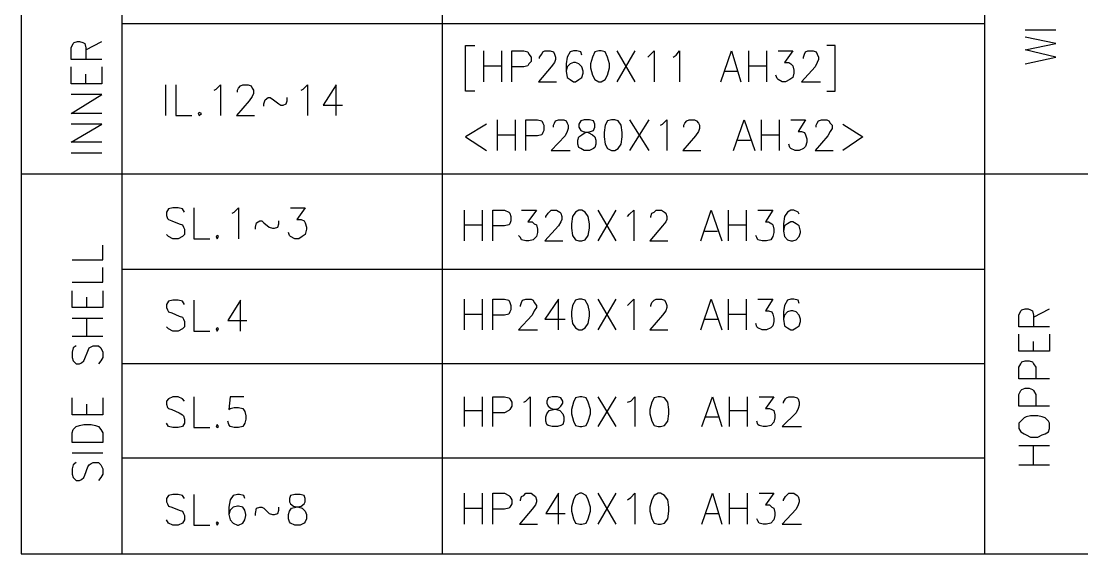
# Model space of a CAD drawing. Header units: millimetres. Extents: x 0.6 to 49, y 0.3 to 23.1.
# Drawn here: x 32.286 to 35.621, y 16.893 to 18.567 of the extents above; entities that cross this region are included whole.
import ezdxf

# ---------------------------------------------------------------- set-up
doc = ezdxf.new("R2010")
doc.units = ezdxf.units.MM
doc.layers.add('PDF_Geometry', color=7, linetype='Continuous')

msp = doc.modelspace()

# ---------------------------------------------------------------- linework, layer by layer
at = {"layer": 'PDF_Geometry', "lineweight": 25}
for points in [[(35.3161, 16.8933), (38.5928, 16.8933), (38.5928, 20.4667), (32.2861, 20.4667), (32.2861, 16.8933), (35.3161, 16.8933), (35.3161, 20.4667)], [(32.6028, 20.4667), (32.6028, 16.8933)], [(33.6094, 20.4667), (33.6094, 16.8933)], [(32.6028, 18.56), (35.3161, 18.56)], [(35.4428, 18.54), (35.5394, 18.54)], [(35.4428, 18.4333), (35.5394, 18.4533), (35.4428, 18.4767), (35.5394, 18.4967), (35.4428, 18.5167)], [(32.5394, 18.4467), (32.4428, 18.4467), (32.4428, 18.4833), (32.4494, 18.4967), (32.4528, 18.5), (32.4628, 18.5033), (32.4694, 18.5033), (32.4794, 18.5), (32.4861, 18.4967), (32.4894, 18.4833), (32.4894, 18.4467)], [(32.4894, 18.4767), (32.5394, 18.5033)], [(33.7128, 18.3467), (33.6828, 18.3467), (33.6828, 18.49), (33.7128, 18.49)], [(34.8194, 18.3467), (34.8461, 18.3467), (34.8461, 18.49), (34.8194, 18.49)], [(33.7394, 18.4733), (33.7394, 18.3767)], [(33.7961, 18.4733), (33.7961, 18.3767)], [(33.8294, 18.3767), (33.8294, 18.4733), (33.8661, 18.4733), (33.8794, 18.47), (33.8828, 18.4633), (33.8894, 18.4533), (33.8894, 18.44), (33.8828, 18.4333), (33.8794, 18.4267), (33.8661, 18.4233), (33.8294, 18.4233)], [(33.9161, 18.45), (33.9161, 18.4533), (33.9228, 18.4633), (33.9261, 18.47), (33.9328, 18.4733), (33.9494, 18.4733), (33.9594, 18.47), (33.9628, 18.4633), (33.9661, 18.4533), (33.9661, 18.4467), (33.9628, 18.4367), (33.9528, 18.4233), (33.9128, 18.3767), (33.9694, 18.3767)], [(34.0494, 18.46), (34.0461, 18.47), (34.0328, 18.4733), (34.0228, 18.4733), (34.0128, 18.47), (34.0028, 18.4533), (33.9994, 18.4333), (33.9994, 18.41), (34.0028, 18.39), (34.0128, 18.3833), (34.0228, 18.3767), (34.0294, 18.3767), (34.0394, 18.3833), (34.0494, 18.39), (34.0528, 18.4033), (34.0528, 18.41), (34.0494, 18.4233), (34.0394, 18.4333), (34.0294, 18.4367), (34.0228, 18.4367), (34.0128, 18.4333), (34.0028, 18.4233), (33.9994, 18.41)], [(34.1594, 18.4733), (34.2161, 18.3767)], [(34.2161, 18.4733), (34.1594, 18.3767)], [(34.2561, 18.4533), (34.2628, 18.46), (34.2761, 18.4733), (34.2761, 18.3767)], [(34.3361, 18.4533), (34.3461, 18.46), (34.3561, 18.4733), (34.3561, 18.3767)], [(34.4861, 18.3767), (34.5194, 18.4733), (34.5494, 18.3767)], [(34.5728, 18.4733), (34.5728, 18.3767)], [(34.6294, 18.4733), (34.6294, 18.3767)], [(34.6661, 18.4733), (34.7128, 18.4733), (34.6861, 18.4367), (34.6994, 18.4367), (34.7061, 18.4333), (34.7128, 18.4267), (34.7161, 18.4133), (34.7161, 18.4033), (34.7128, 18.39), (34.7028, 18.3833), (34.6894, 18.3767), (34.6794, 18.3767), (34.6661, 18.3833), (34.6628, 18.3867), (34.6594, 18.3967)], [(34.7461, 18.45), (34.7461, 18.4533), (34.7494, 18.4633), (34.7528, 18.47), (34.7594, 18.4733), (34.7761, 18.4733), (34.7861, 18.47), (34.7894, 18.4633), (34.7928, 18.4533), (34.7928, 18.4467), (34.7894, 18.4367), (34.7828, 18.4233), (34.7394, 18.3767), (34.7994, 18.3767)], [(32.5394, 18.4233), (32.5394, 18.37), (32.4428, 18.37), (32.4428, 18.4233)], [(33.7394, 18.4267), (33.7961, 18.4267)], [(34.4961, 18.41), (34.5394, 18.41)], [(34.5728, 18.4267), (34.6294, 18.4267)], [(32.4894, 18.37), (32.4894, 18.4)], [(32.7394, 18.3667), (32.7394, 18.27)], [(32.7728, 18.3667), (32.7728, 18.27), (32.8228, 18.27)], [(32.8928, 18.35), (32.8994, 18.3533), (32.9128, 18.3667), (32.9128, 18.27)], [(32.9661, 18.3433), (32.9661, 18.35), (32.9694, 18.3567), (32.9761, 18.3633), (32.9828, 18.3667), (32.9994, 18.3667), (33.0094, 18.3633), (33.0128, 18.3567), (33.0161, 18.35), (33.0161, 18.34), (33.0128, 18.33), (33.0028, 18.3167), (32.9628, 18.27), (33.0194, 18.27)], [(33.1661, 18.35), (33.1728, 18.3533), (33.1861, 18.3667), (33.1861, 18.27)], [(33.2761, 18.27), (33.2761, 18.3667), (33.2361, 18.3033), (33.2961, 18.3033)], [(32.5394, 18.2767), (32.4428, 18.2767), (32.5394, 18.3367), (32.4428, 18.3367)], [(33.0494, 18.3), (33.0494, 18.3067), (33.0528, 18.32), (33.0628, 18.3267), (33.0694, 18.3267), (33.0794, 18.32), (33.0961, 18.3067), (33.1028, 18.3033), (33.1094, 18.3033), (33.1194, 18.3067), (33.1228, 18.3167), (33.1228, 18.3267)], [(32.5394, 18.1867), (32.4428, 18.1867), (32.5394, 18.2433), (32.4428, 18.2433)], [(33.7494, 18.2433), (33.6828, 18.2033), (33.7494, 18.16)], [(33.7828, 18.2567), (33.7828, 18.16)], [(33.8394, 18.2567), (33.8394, 18.16)], [(33.8728, 18.16), (33.8728, 18.2567), (33.9094, 18.2567), (33.9228, 18.2533), (33.9261, 18.2467), (33.9294, 18.24), (33.9294, 18.2233), (33.9261, 18.2167), (33.9228, 18.21), (33.9094, 18.2067), (33.8728, 18.2067)], [(33.9594, 18.2333), (33.9594, 18.24), (33.9628, 18.2467), (33.9661, 18.2533), (33.9761, 18.2567), (33.9928, 18.2567), (33.9994, 18.2533), (34.0028, 18.2467), (34.0061, 18.24), (34.0061, 18.23), (34.0028, 18.22), (33.9961, 18.2067), (33.9528, 18.16), (34.0128, 18.16)], [(34.1994, 18.2567), (34.2594, 18.16)], [(34.2594, 18.2567), (34.1994, 18.16)], [(34.2961, 18.24), (34.3028, 18.2433), (34.3161, 18.2567), (34.3161, 18.16)], [(34.3694, 18.2333), (34.3694, 18.24), (34.3728, 18.2467), (34.3794, 18.2533), (34.3861, 18.2567), (34.4028, 18.2567), (34.4094, 18.2533), (34.4161, 18.2467), (34.4194, 18.24), (34.4194, 18.23), (34.4161, 18.22), (34.4061, 18.2067), (34.3661, 18.16), (34.4228, 18.16)], [(34.5261, 18.16), (34.5594, 18.2567), (34.5928, 18.16)], [(34.6128, 18.2567), (34.6128, 18.16)], [(34.6694, 18.2567), (34.6694, 18.16)], [(34.7061, 18.2567), (34.7528, 18.2567), (34.7294, 18.22), (34.7394, 18.22), (34.7494, 18.2167), (34.7528, 18.21), (34.7561, 18.1967), (34.7561, 18.1867), (34.7528, 18.1733), (34.7461, 18.1667), (34.7328, 18.16), (34.7194, 18.16), (34.7061, 18.1667), (34.7028, 18.17), (34.6994, 18.18)], [(34.7861, 18.2333), (34.7861, 18.24), (34.7894, 18.2467), (34.7928, 18.2533), (34.8028, 18.2567), (34.8194, 18.2567), (34.8261, 18.2533), (34.8294, 18.2467), (34.8361, 18.24), (34.8361, 18.23), (34.8294, 18.22), (34.8228, 18.2067), (34.7828, 18.16), (34.8394, 18.16)], [(34.8694, 18.2433), (34.9328, 18.2033), (34.8694, 18.16)], [(33.7828, 18.21), (33.8394, 18.21)], [(34.6128, 18.21), (34.6694, 18.21)], [(34.5394, 18.1933), (34.5794, 18.1933)], [(32.4428, 18.1533), (32.5394, 18.1533)], [(32.2861, 18.0867), (35.3161, 18.0867), (38.5928, 18.0867)], [(32.7994, 17.9667), (32.7928, 17.9767), (32.7794, 17.98), (32.7628, 17.98), (32.7494, 17.9767), (32.7428, 17.9667), (32.7428, 17.9567), (32.7461, 17.9467), (32.7494, 17.9433), (32.7594, 17.94), (32.7828, 17.93), (32.7928, 17.9267), (32.7961, 17.92), (32.7994, 17.9133), (32.7994, 17.8967), (32.7928, 17.89), (32.7794, 17.8833), (32.7628, 17.8833), (32.7494, 17.89), (32.7428, 17.8967)], [(32.8294, 17.98), (32.8294, 17.8833), (32.8794, 17.8833)], [(32.9494, 17.9633), (32.9561, 17.9667), (32.9694, 17.98), (32.9694, 17.8833)], [(33.1328, 17.98), (33.1794, 17.98), (33.1528, 17.9433), (33.1661, 17.9433), (33.1761, 17.94), (33.1794, 17.9333), (33.1828, 17.92), (33.1828, 17.9133), (33.1794, 17.8967), (33.1694, 17.89), (33.1594, 17.8833), (33.1461, 17.8833), (33.1328, 17.89), (33.1294, 17.8933), (33.1261, 17.9033)], [(33.6794, 17.9733), (33.6794, 17.8767)], [(33.7361, 17.9733), (33.7361, 17.8767)], [(33.7694, 17.8767), (33.7694, 17.9733), (33.8061, 17.9733), (33.8194, 17.9667), (33.8228, 17.9633), (33.8261, 17.9533), (33.8261, 17.94), (33.8228, 17.93), (33.8194, 17.9267), (33.8061, 17.9233), (33.7694, 17.9233)], [(33.8594, 17.9733), (33.9061, 17.9733), (33.8794, 17.9367), (33.8928, 17.9367), (33.8994, 17.93), (33.9061, 17.9267), (33.9094, 17.9133), (33.9094, 17.9033), (33.9061, 17.89), (33.8961, 17.88), (33.8828, 17.8767), (33.8728, 17.8767), (33.8594, 17.88), (33.8561, 17.8867), (33.8494, 17.8933)], [(33.9361, 17.95), (33.9361, 17.9533), (33.9428, 17.9633), (33.9461, 17.9667), (33.9528, 17.9733), (33.9694, 17.9733), (33.9794, 17.9667), (33.9828, 17.9633), (33.9861, 17.9533), (33.9861, 17.9433), (33.9828, 17.9367), (33.9761, 17.9233), (33.9328, 17.8767), (33.9894, 17.8767)], [(34.0994, 17.9733), (34.1561, 17.8767)], [(34.1561, 17.9733), (34.0994, 17.8767)], [(34.1928, 17.9533), (34.1994, 17.96), (34.2128, 17.9733), (34.2128, 17.8767)], [(34.2661, 17.95), (34.2661, 17.9533), (34.2694, 17.9633), (34.2761, 17.9667), (34.2828, 17.9733), (34.2994, 17.9733), (34.3094, 17.9667), (34.3128, 17.9633), (34.3161, 17.9533), (34.3161, 17.9433), (34.3128, 17.9367), (34.3028, 17.9233), (34.2628, 17.8767), (34.3194, 17.8767)], [(34.4228, 17.8767), (34.4561, 17.9733), (34.4894, 17.8767)], [(34.5094, 17.9733), (34.5094, 17.8767)], [(34.5661, 17.9733), (34.5661, 17.8767)], [(34.6028, 17.9733), (34.6494, 17.9733), (34.6261, 17.9367), (34.6361, 17.9367), (34.6461, 17.93), (34.6494, 17.9267), (34.6528, 17.9133), (34.6528, 17.9033), (34.6494, 17.89), (34.6428, 17.88), (34.6294, 17.8767), (34.6161, 17.8767), (34.6028, 17.88), (34.5994, 17.8867), (34.5961, 17.8933)], [(34.7328, 17.96), (34.7294, 17.9667), (34.7161, 17.9733), (34.7061, 17.9733), (34.6961, 17.9667), (34.6861, 17.9533), (34.6828, 17.93), (34.6828, 17.9067), (34.6861, 17.89), (34.6961, 17.88), (34.7061, 17.8767), (34.7128, 17.8767), (34.7228, 17.88), (34.7328, 17.89), (34.7361, 17.9033), (34.7361, 17.9067), (34.7328, 17.9233), (34.7228, 17.93), (34.7128, 17.9367), (34.7061, 17.9367), (34.6961, 17.93), (34.6861, 17.9233), (34.6828, 17.9067)], [(33.0228, 17.9133), (33.0228, 17.92), (33.0261, 17.9333), (33.0361, 17.94), (33.0428, 17.94), (33.0494, 17.9333), (33.0661, 17.92), (33.0761, 17.9167), (33.0828, 17.9167), (33.0928, 17.92), (33.0961, 17.93), (33.0961, 17.94)], [(33.6794, 17.9267), (33.7361, 17.9267)], [(34.5094, 17.9267), (34.5661, 17.9267)], [(34.4361, 17.9067), (34.4761, 17.9067)], [(32.4461, 17.8167), (32.5428, 17.8167), (32.5428, 17.8633)], [(32.4461, 17.7467), (32.5428, 17.7467), (32.5428, 17.7933)], [(35.3161, 17.7867), (32.6028, 17.7867)], [(32.5428, 17.72), (32.5428, 17.6667), (32.4461, 17.6667), (32.4461, 17.72)], [(32.4928, 17.6667), (32.4928, 17.7)], [(32.7994, 17.6767), (32.7928, 17.6867), (32.7794, 17.69), (32.7628, 17.69), (32.7494, 17.6867), (32.7428, 17.6767), (32.7428, 17.6667), (32.7461, 17.66), (32.7494, 17.6533), (32.7594, 17.65), (32.7828, 17.64), (32.7928, 17.6367), (32.7961, 17.63), (32.7994, 17.6233), (32.7994, 17.6067), (32.7928, 17.6), (32.7794, 17.5933), (32.7628, 17.5933), (32.7494, 17.6), (32.7428, 17.6067)], [(32.8294, 17.69), (32.8294, 17.5933), (32.8794, 17.5933)], [(32.9761, 17.5933), (32.9761, 17.69), (32.9361, 17.6267), (32.9961, 17.6267)], [(33.6794, 17.6933), (33.6794, 17.5967)], [(33.7361, 17.6933), (33.7361, 17.5967)], [(33.7694, 17.5967), (33.7694, 17.6933), (33.8061, 17.6933), (33.8194, 17.69), (33.8228, 17.6833), (33.8261, 17.6733), (33.8261, 17.66), (33.8228, 17.6533), (33.8194, 17.6467), (33.8061, 17.6433), (33.7694, 17.6433)], [(33.8561, 17.67), (33.8561, 17.6733), (33.8594, 17.6833), (33.8628, 17.69), (33.8728, 17.6933), (33.8894, 17.6933), (33.8961, 17.69), (33.8994, 17.6833), (33.9061, 17.6733), (33.9061, 17.6667), (33.8994, 17.6567), (33.8928, 17.6433), (33.8494, 17.5967), (33.9094, 17.5967)], [(33.9761, 17.5967), (33.9761, 17.6933), (33.9328, 17.63), (33.9961, 17.63)], [(34.0994, 17.6933), (34.1561, 17.5967)], [(34.1561, 17.6933), (34.0994, 17.5967)], [(34.1928, 17.6733), (34.1994, 17.68), (34.2128, 17.6933), (34.2128, 17.5967)], [(34.2661, 17.67), (34.2661, 17.6733), (34.2694, 17.6833), (34.2761, 17.69), (34.2828, 17.6933), (34.2994, 17.6933), (34.3094, 17.69), (34.3128, 17.6833), (34.3161, 17.6733), (34.3161, 17.6667), (34.3128, 17.6567), (34.3028, 17.6433), (34.2628, 17.5967), (34.3194, 17.5967)], [(34.4228, 17.5967), (34.4561, 17.6933), (34.4894, 17.5967)], [(34.5094, 17.6933), (34.5094, 17.5967)], [(34.5661, 17.6933), (34.5661, 17.5967)], [(34.6028, 17.6933), (34.6494, 17.6933), (34.6261, 17.6567), (34.6361, 17.6567), (34.6461, 17.6533), (34.6494, 17.6467), (34.6528, 17.6333), (34.6528, 17.6233), (34.6494, 17.61), (34.6428, 17.6033), (34.6294, 17.5967), (34.6161, 17.5967), (34.6028, 17.6033), (34.5994, 17.6067), (34.5961, 17.6167)], [(34.7328, 17.68), (34.7294, 17.69), (34.7161, 17.6933), (34.7061, 17.6933), (34.6961, 17.69), (34.6861, 17.6733), (34.6828, 17.6533), (34.6828, 17.63), (34.6861, 17.61), (34.6961, 17.6033), (34.7061, 17.5967), (34.7128, 17.5967), (34.7228, 17.6033), (34.7328, 17.61), (34.7361, 17.6233), (34.7361, 17.63), (34.7328, 17.6433), (34.7228, 17.6533), (34.7128, 17.6567), (34.7061, 17.6567), (34.6961, 17.6533), (34.6861, 17.6433), (34.6828, 17.63)], [(33.6794, 17.6467), (33.7361, 17.6467)], [(34.5094, 17.6467), (34.5661, 17.6467)], [(35.5194, 17.6067), (35.4228, 17.6067), (35.4228, 17.6433), (35.4294, 17.6567), (35.4328, 17.66), (35.4428, 17.6633), (35.4528, 17.6633), (35.4594, 17.66), (35.4661, 17.6567), (35.4694, 17.6433), (35.4694, 17.6067)], [(35.4694, 17.6367), (35.5194, 17.6633)], [(32.4461, 17.6333), (32.5428, 17.6333)], [(32.4928, 17.5767), (32.4928, 17.6333)], [(34.4361, 17.63), (34.4761, 17.63)], [(32.4461, 17.5767), (32.5428, 17.5767)], [(35.5194, 17.5833), (35.5194, 17.53), (35.4228, 17.53), (35.4228, 17.5833)], [(32.4594, 17.5467), (32.4494, 17.54), (32.4461, 17.5267), (32.4461, 17.51), (32.4494, 17.5), (32.4594, 17.49), (32.4694, 17.49), (32.4761, 17.4933), (32.4828, 17.5), (32.4861, 17.5067), (32.4961, 17.53), (32.4994, 17.54), (32.5061, 17.5433), (32.5128, 17.5467), (32.5294, 17.5467), (32.5361, 17.54), (32.5428, 17.5267), (32.5428, 17.51), (32.5361, 17.5), (32.5294, 17.49)], [(35.4694, 17.53), (35.4694, 17.56)], [(35.3161, 17.49), (32.6028, 17.49)], [(35.5194, 17.4433), (35.4228, 17.4433), (35.4228, 17.48), (35.4294, 17.49), (35.4328, 17.4967), (35.4428, 17.5), (35.4561, 17.5), (35.4661, 17.4967), (35.4694, 17.49), (35.4761, 17.48), (35.4761, 17.4433)], [(35.5194, 17.3567), (35.4228, 17.3567), (35.4228, 17.3933), (35.4294, 17.4067), (35.4328, 17.41), (35.4428, 17.4133), (35.4561, 17.4133), (35.4661, 17.41), (35.4694, 17.4067), (35.4761, 17.3933), (35.4761, 17.3567)], [(32.5428, 17.3833), (32.5428, 17.33), (32.4461, 17.33), (32.4461, 17.3833)], [(32.7994, 17.3733), (32.7928, 17.38), (32.7794, 17.3867), (32.7628, 17.3867), (32.7494, 17.38), (32.7428, 17.3733), (32.7428, 17.3633), (32.7461, 17.3533), (32.7494, 17.35), (32.7594, 17.3467), (32.7828, 17.3367), (32.7928, 17.33), (32.7961, 17.3267), (32.7994, 17.3167), (32.7994, 17.3033), (32.7928, 17.2933), (32.7794, 17.29), (32.7628, 17.29), (32.7494, 17.2933), (32.7428, 17.3033)], [(32.8294, 17.3867), (32.8294, 17.29), (32.8794, 17.29)], [(32.9861, 17.3867), (32.9428, 17.3867), (32.9394, 17.3467), (32.9428, 17.35), (32.9561, 17.3533), (32.9694, 17.3533), (32.9828, 17.35), (32.9894, 17.34), (32.9928, 17.3267), (32.9928, 17.3167), (32.9894, 17.3033), (32.9828, 17.2933), (32.9694, 17.29), (32.9561, 17.29), (32.9428, 17.2933), (32.9394, 17.3), (32.9361, 17.31)], [(33.6794, 17.3867), (33.6794, 17.2933)], [(33.7361, 17.3867), (33.7361, 17.2933)], [(33.7694, 17.2933), (33.7694, 17.3867), (33.8061, 17.3867), (33.8194, 17.3833), (33.8228, 17.38), (33.8294, 17.37), (33.8294, 17.3567), (33.8228, 17.3467), (33.8194, 17.3433), (33.8061, 17.3367), (33.7694, 17.3367)], [(33.8661, 17.37), (33.8728, 17.3733), (33.8861, 17.3867), (33.8861, 17.2933)], [(34.0994, 17.3867), (34.1561, 17.2933)], [(34.1561, 17.3867), (34.0994, 17.2933)], [(34.1928, 17.37), (34.2028, 17.3733), (34.2161, 17.3867), (34.2161, 17.2933)], [(34.4261, 17.2933), (34.4594, 17.3867), (34.4894, 17.2933)], [(34.5128, 17.3867), (34.5128, 17.2933)], [(34.5694, 17.3867), (34.5694, 17.2933)], [(34.6061, 17.3867), (34.6528, 17.3867), (34.6261, 17.35), (34.6394, 17.35), (34.6461, 17.3467), (34.6528, 17.3433), (34.6561, 17.33), (34.6561, 17.32), (34.6528, 17.3067), (34.6428, 17.2967), (34.6294, 17.2933), (34.6194, 17.2933), (34.6061, 17.2967), (34.6028, 17.3), (34.5994, 17.31)], [(34.6828, 17.3667), (34.6828, 17.37), (34.6894, 17.38), (34.6928, 17.3833), (34.6994, 17.3867), (34.7161, 17.3867), (34.7261, 17.3833), (34.7294, 17.38), (34.7328, 17.37), (34.7328, 17.36), (34.7294, 17.35), (34.7228, 17.3367), (34.6794, 17.2933), (34.7394, 17.2933)], [(32.4928, 17.33), (32.4928, 17.3633)], [(33.6794, 17.3433), (33.7361, 17.3433)], [(34.5128, 17.3433), (34.5694, 17.3433)], [(34.4361, 17.3233), (34.4794, 17.3233)], [(32.4461, 17.21), (32.5428, 17.21)], [(35.4228, 17.2333), (35.5194, 17.2333)], [(35.4694, 17.1733), (35.4694, 17.2333)], [(32.4594, 17.18), (32.4494, 17.1733), (32.4461, 17.16), (32.4461, 17.1433), (32.4494, 17.1333), (32.4594, 17.1233), (32.4694, 17.1233), (32.4761, 17.1267), (32.4828, 17.1333), (32.4861, 17.14), (32.4961, 17.1667), (32.4994, 17.1733), (32.5061, 17.1767), (32.5128, 17.18), (32.5294, 17.18), (32.5361, 17.1733), (32.5428, 17.16), (32.5428, 17.1433), (32.5361, 17.1333), (32.5294, 17.1233)], [(35.3161, 17.1933), (32.6028, 17.1933)], [(35.4228, 17.1733), (35.5194, 17.1733)], [(32.7994, 17.0667), (32.7928, 17.0767), (32.7794, 17.08), (32.7628, 17.08), (32.7494, 17.0767), (32.7428, 17.0667), (32.7428, 17.0567), (32.7461, 17.05), (32.7494, 17.0433), (32.7594, 17.04), (32.7828, 17.03), (32.7928, 17.0267), (32.7961, 17.02), (32.7994, 17.0133), (32.7994, 17), (32.7928, 16.99), (32.7794, 16.9833), (32.7628, 16.9833), (32.7494, 16.99), (32.7428, 17)], [(32.8294, 17.08), (32.8294, 16.9833), (32.8794, 16.9833)], [(32.9894, 17.0667), (32.9861, 17.0767), (32.9728, 17.08), (32.9661, 17.08), (32.9528, 17.0767), (32.9428, 17.0633), (32.9394, 17.04), (32.9394, 17.0167), (32.9428, 17), (32.9528, 16.99), (32.9661, 16.9833), (32.9694, 16.9833), (32.9828, 16.99), (32.9894, 17), (32.9928, 17.0133), (32.9928, 17.0167), (32.9894, 17.03), (32.9828, 17.04), (32.9694, 17.0433), (32.9661, 17.0433), (32.9528, 17.04), (32.9428, 17.03), (32.9394, 17.0167)], [(33.6794, 17.0833), (33.6794, 16.9867)], [(33.7361, 17.0833), (33.7361, 16.9867)], [(33.7694, 16.9867), (33.7694, 17.0833), (33.8061, 17.0833), (33.8194, 17.0767), (33.8228, 17.0733), (33.8294, 17.0633), (33.8294, 17.05), (33.8228, 17.04), (33.8194, 17.0367), (33.8061, 17.0333), (33.7694, 17.0333)], [(33.8561, 17.06), (33.8561, 17.0633), (33.8594, 17.0733), (33.8661, 17.0767), (33.8728, 17.0833), (33.8894, 17.0833), (33.8994, 17.0767), (33.9028, 17.0733), (33.9061, 17.0633), (33.9061, 17.0567), (33.9028, 17.0467), (33.8928, 17.0333), (33.8528, 16.9867), (33.9094, 16.9867)], [(33.9761, 16.9867), (33.9761, 17.0833), (33.9361, 17.02), (33.9961, 17.02)], [(34.0994, 17.0833), (34.1561, 16.9867)], [(34.1561, 17.0833), (34.0994, 16.9867)], [(34.1928, 17.0633), (34.2028, 17.07), (34.2161, 17.0833), (34.2161, 16.9867)], [(34.4261, 16.9867), (34.4594, 17.0833), (34.4894, 16.9867)], [(34.5128, 17.0833), (34.5128, 16.9867)], [(34.5694, 17.0833), (34.5694, 16.9867)], [(34.6061, 17.0833), (34.6528, 17.0833), (34.6261, 17.0467), (34.6394, 17.0467), (34.6461, 17.04), (34.6528, 17.0367), (34.6561, 17.0233), (34.6561, 17.0133), (34.6528, 17), (34.6428, 16.99), (34.6294, 16.9867), (34.6194, 16.9867), (34.6061, 16.99), (34.6028, 16.9967), (34.5994, 17.0033)], [(34.6828, 17.06), (34.6828, 17.0633), (34.6894, 17.0733), (34.6928, 17.0767), (34.6994, 17.0833), (34.7161, 17.0833), (34.7261, 17.0767), (34.7294, 17.0733), (34.7328, 17.0633), (34.7328, 17.0567), (34.7294, 17.0467), (34.7228, 17.0333), (34.6794, 16.9867), (34.7394, 16.9867)], [(33.0228, 17.0133), (33.0228, 17.02), (33.0261, 17.0367), (33.0361, 17.04), (33.0428, 17.04), (33.0494, 17.0367), (33.0661, 17.02), (33.0761, 17.0167), (33.0828, 17.0167), (33.0928, 17.02), (33.0961, 17.03), (33.0961, 17.04)], [(33.6794, 17.0367), (33.7361, 17.0367)], [(34.4361, 17.02), (34.4794, 17.02)], [(34.5128, 17.0367), (34.5694, 17.0367)]]:
    msp.add_lwpolyline(points, dxfattribs=at)
for points in [[(34.1028, 18.4733), (34.0894, 18.47), (34.0828, 18.4533), (34.0761, 18.4333), (34.0761, 18.42), (34.0828, 18.3967), (34.0894, 18.3833), (34.1028, 18.3767), (34.1094, 18.3767), (34.1228, 18.3833), (34.1294, 18.3967), (34.1361, 18.42), (34.1361, 18.4333), (34.1294, 18.4533), (34.1228, 18.47), (34.1094, 18.4733)], [(32.8461, 18.28), (32.8428, 18.2767), (32.8461, 18.27), (32.8528, 18.2767)], [(34.0561, 18.2567), (34.0461, 18.2533), (34.0394, 18.2433), (34.0394, 18.2333), (34.0461, 18.2233), (34.0528, 18.22), (34.0694, 18.2167), (34.0828, 18.21), (34.0894, 18.2033), (34.0928, 18.1933), (34.0928, 18.18), (34.0894, 18.17), (34.0861, 18.1667), (34.0728, 18.16), (34.0561, 18.16), (34.0461, 18.1667), (34.0394, 18.17), (34.0361, 18.18), (34.0361, 18.1933), (34.0394, 18.2033), (34.0494, 18.21), (34.0594, 18.2167), (34.0761, 18.22), (34.0861, 18.2233), (34.0894, 18.2333), (34.0894, 18.2433), (34.0861, 18.2533), (34.0728, 18.2567)], [(34.1428, 18.2567), (34.1294, 18.2533), (34.1228, 18.24), (34.1194, 18.2167), (34.1194, 18.2033), (34.1228, 18.18), (34.1294, 18.1667), (34.1428, 18.16), (34.1528, 18.16), (34.1628, 18.1667), (34.1728, 18.18), (34.1761, 18.2033), (34.1761, 18.2167), (34.1728, 18.24), (34.1628, 18.2533), (34.1528, 18.2567)], [(34.0394, 17.9733), (34.0294, 17.9667), (34.0194, 17.9533), (34.0161, 17.93), (34.0161, 17.9167), (34.0194, 17.8933), (34.0294, 17.88), (34.0394, 17.8767), (34.0494, 17.8767), (34.0594, 17.88), (34.0694, 17.8933), (34.0728, 17.9167), (34.0728, 17.93), (34.0694, 17.9533), (34.0594, 17.9667), (34.0494, 17.9733)], [(32.9028, 17.8933), (32.8994, 17.89), (32.9028, 17.8833), (32.9061, 17.89)], [(34.0394, 17.6933), (34.0294, 17.69), (34.0194, 17.6733), (34.0161, 17.6533), (34.0161, 17.64), (34.0194, 17.6167), (34.0294, 17.6033), (34.0394, 17.5967), (34.0494, 17.5967), (34.0594, 17.6033), (34.0694, 17.6167), (34.0728, 17.64), (34.0728, 17.6533), (34.0694, 17.6733), (34.0594, 17.69), (34.0494, 17.6933)], [(32.9028, 17.6033), (32.8994, 17.6), (32.9028, 17.5933), (32.9061, 17.6)], [(33.9561, 17.3867), (33.9428, 17.3833), (33.9394, 17.3733), (33.9394, 17.3667), (33.9428, 17.3567), (33.9528, 17.35), (33.9694, 17.3467), (33.9794, 17.3433), (33.9894, 17.3333), (33.9928, 17.3233), (33.9928, 17.31), (33.9894, 17.3), (33.9828, 17.2967), (33.9728, 17.2933), (33.9561, 17.2933), (33.9428, 17.2967), (33.9394, 17.3), (33.9361, 17.31), (33.9361, 17.3233), (33.9394, 17.3333), (33.9461, 17.3433), (33.9594, 17.3467), (33.9761, 17.35), (33.9828, 17.3567), (33.9894, 17.3667), (33.9894, 17.3733), (33.9828, 17.3833), (33.9728, 17.3867)], [(34.0428, 17.3867), (34.0294, 17.3833), (34.0228, 17.37), (34.0161, 17.3467), (34.0161, 17.3333), (34.0228, 17.31), (34.0294, 17.2967), (34.0428, 17.2933), (34.0494, 17.2933), (34.0628, 17.2967), (34.0694, 17.31), (34.0761, 17.3333), (34.0761, 17.3467), (34.0694, 17.37), (34.0628, 17.3833), (34.0494, 17.3867)], [(34.2894, 17.3867), (34.2761, 17.3833), (34.2694, 17.37), (34.2628, 17.3467), (34.2628, 17.3333), (34.2694, 17.31), (34.2761, 17.2967), (34.2894, 17.2933), (34.2961, 17.2933), (34.3094, 17.2967), (34.3194, 17.31), (34.3228, 17.3333), (34.3228, 17.3467), (34.3194, 17.37), (34.3094, 17.3833), (34.2961, 17.3867)], [(35.4228, 17.2867), (35.4294, 17.2767), (35.4394, 17.27), (35.4461, 17.2667), (35.4594, 17.26), (35.4828, 17.26), (35.4961, 17.2667), (35.5061, 17.27), (35.5161, 17.2767), (35.5194, 17.2867), (35.5194, 17.3033), (35.5161, 17.31), (35.5061, 17.32), (35.4961, 17.3233), (35.4828, 17.3267), (35.4594, 17.3267), (35.4461, 17.3233), (35.4394, 17.32), (35.4294, 17.31), (35.4228, 17.3033)], [(32.5428, 17.2433), (32.4461, 17.2433), (32.4461, 17.2733), (32.4494, 17.2833), (32.4594, 17.2933), (32.4694, 17.2967), (32.4828, 17.3), (32.5061, 17.3), (32.5194, 17.2967), (32.5294, 17.2933), (32.5361, 17.2833), (32.5428, 17.2733)], [(32.9028, 17.3), (32.8994, 17.2933), (32.9028, 17.29), (32.9061, 17.2933)], [(33.1461, 17.08), (33.1328, 17.0767), (33.1294, 17.0667), (33.1294, 17.0567), (33.1328, 17.05), (33.1428, 17.0433), (33.1594, 17.04), (33.1694, 17.0367), (33.1794, 17.0267), (33.1828, 17.0167), (33.1828, 17.0033), (33.1794, 16.9933), (33.1761, 16.99), (33.1628, 16.9833), (33.1461, 16.9833), (33.1328, 16.99), (33.1294, 16.9933), (33.1261, 17.0033), (33.1261, 17.0167), (33.1294, 17.0267), (33.1361, 17.0367), (33.1494, 17.04), (33.1661, 17.0433), (33.1761, 17.05), (33.1794, 17.0567), (33.1794, 17.0667), (33.1761, 17.0767), (33.1628, 17.08)], [(34.0428, 17.0833), (34.0294, 17.0767), (34.0228, 17.0633), (34.0161, 17.04), (34.0161, 17.0267), (34.0228, 17.0033), (34.0294, 16.99), (34.0428, 16.9867), (34.0494, 16.9867), (34.0628, 16.99), (34.0694, 17.0033), (34.0761, 17.0267), (34.0761, 17.04), (34.0694, 17.0633), (34.0628, 17.0767), (34.0494, 17.0833)], [(34.2894, 17.0833), (34.2761, 17.0767), (34.2694, 17.0633), (34.2628, 17.04), (34.2628, 17.0267), (34.2694, 17.0033), (34.2761, 16.99), (34.2894, 16.9867), (34.2961, 16.9867), (34.3094, 16.99), (34.3194, 17.0033), (34.3228, 17.0267), (34.3228, 17.04), (34.3194, 17.0633), (34.3094, 17.0767), (34.2961, 17.0833)], [(32.9028, 16.9933), (32.8994, 16.99), (32.9028, 16.9833), (32.9061, 16.99)]]:
    msp.add_lwpolyline(points, close=True, dxfattribs=at)

doc.saveas('drawing.dxf')
